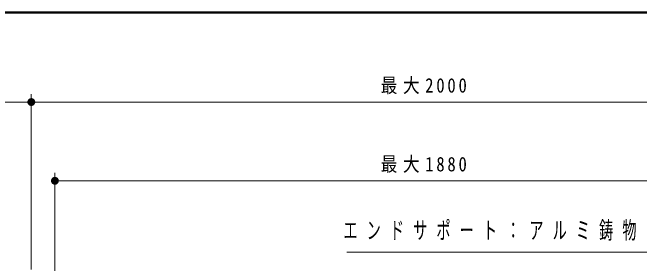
# Model space of a CAD drawing. Units: millimetres on the paper, scale 1:20. Extents: x -365 to 0, y 0 to 257.
# Drawn here: x -136.8 to -57.2, y 225.1 to 257 of the extents above; entities that cross this region are included whole.
import ezdxf

# ---------------------------------------------------------------- set-up
doc = ezdxf.new("R2010")
doc.units = ezdxf.units.MM
doc.layers.add('LY_1', color=4, linetype='Continuous', lineweight=25)
doc.layers.add('LY_3', color=7, linetype='Continuous', lineweight=13)
doc.styles.add('ＭＳ ゴシック', font='')
doc.styles.get('ＭＳ ゴシック').set_extended_font_data('MS Gothic')

# ---------------------------------------------------------------- blocks, each defined once
blk = doc.blocks.new('filled_dot')
at = {"color": 0, "linetype": 'Continuous', "lineweight": -2, "const_width": 1.25}
blk.add_lwpolyline([(-0.625, 0, 1), (0.625, 0, 1)], format="xyb", close=True, dxfattribs=at)

msp = doc.modelspace()

# ---------------------------------------------------------------- linework, layer by layer
at = {"layer": 'LY_1', "color": 7, "lineweight": 13}
for p, q in [((-134.455, 224.383), (-134.455, 246.633)), ((-134.455, 225.208), (-134.455, 246.633)), ((-221.861, 245.633), (-134.455, 245.633)), ((-134.455, 245.633), (-34.455, 245.633)), ((-131.455, 222.708), (-131.455, 236.633)), ((-131.455, 235.633), (-37.455, 235.633))]:
    msp.add_line(p, q, dxfattribs=at)
msp.add_lwpolyline([(-37.455, 209.458), (-54.584, 226.587), (-94.413, 226.587)], dxfattribs=at)
at = {"layer": 'LY_3', "lineweight": 50}
msp.add_line((0, 257), (-365, 257), dxfattribs=at)

# ---------------------------------------------------------------- block references
at = {"layer": 'LY_1', "color": 7, "lineweight": 13, "xscale": 0.4, "yscale": 0.4}
for p in [(-134.455, 245.633), (-131.455, 235.633)]:
    msp.add_blockref('filled_dot', p, dxfattribs=at)
at = {"layer": 'LY_1', "color": 7, "lineweight": 13, "xscale": 0.4, "yscale": 0.4, "rotation": 180}
msp.add_blockref('filled_dot', (-134.455, 245.633), dxfattribs=at)

# ---------------------------------------------------------------- texts
at = {"layer": 'LY_1', "color": 7, "style": 'ＭＳ ゴシック'}
for s, insert, char_height, attachment_point in [('\\T1.33;\\W0.85;最大2000', (-84.455, 246.633), 1.833, 8), ('\\T1.33;\\W0.85;最大1880', (-84.455, 236.633), 1.833, 8), ('\\T1.64;\\W0.6;エンドサポート：アルミ鋳物', (-94.83, 229.237), 2.199, 4)]:
    msp.add_mtext(s, dxfattribs=dict(at, insert=insert, char_height=char_height, attachment_point=attachment_point))

doc.saveas('drawing.dxf')
